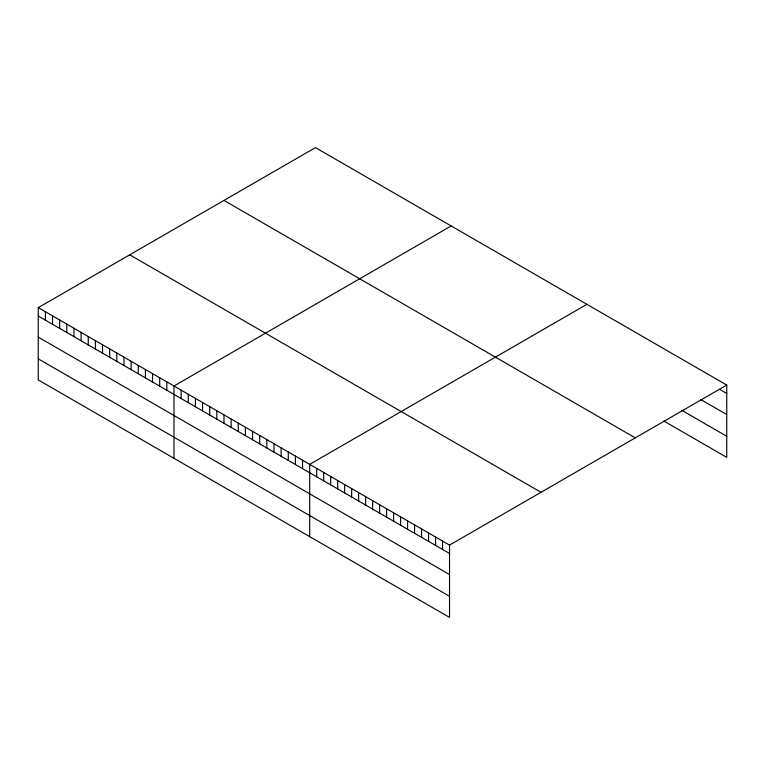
<?xml version="1.0" encoding="UTF-8"?>
<svg xmlns="http://www.w3.org/2000/svg" width="765" height="765" viewBox="0 0 765 765"><rect width="100%" height="100%" fill="white"/><g stroke="black" fill="none" stroke-linecap="round" stroke-linejoin="round"><path stroke-width="1.15" d="M38.25 307.645L449.543 545.101L449.543 617.393L38.25 379.937L38.25 307.645L315.457 147.607L726.75 385.063L726.75 457.355L663.819 421.027M451.178 225.962L173.98 386.009L173.98 458.302M586.908 304.327L309.701 464.365L309.701 536.657M449.543 545.101L726.75 385.063M719.76 389.404L726.75 393.44M700.778 399.54L726.75 414.534M681.797 410.308L726.75 436.26M223.973 200.42L635.275 437.876M129.725 254.831L541.027 492.287M38.25 316.022L449.543 553.487M38.25 337.116L449.543 574.572M38.25 358.852L449.543 596.308M442.553 541.065L442.553 549.452M435.562 537.03L435.562 545.407M428.572 532.995L428.572 541.371M421.572 528.959L421.572 537.336M414.582 524.924L414.582 533.301M407.592 520.879L407.592 529.265M400.602 516.844L400.602 525.23M393.612 512.808L393.612 521.194M386.621 508.773L386.621 517.15M379.622 504.737L379.622 513.114M372.632 500.702L372.632 509.079M365.641 496.667L365.641 505.043M358.651 492.622L358.651 501.008M351.661 488.586L351.661 496.973M344.661 484.551L344.661 492.928M337.671 480.516L337.671 488.892M330.681 476.48L330.681 484.857M323.691 472.445L323.691 480.822M316.7 468.409L316.7 476.786M302.558 460.243L302.558 468.62M295.414 456.122L295.414 464.498M288.271 451.991L288.271 460.377M281.128 447.869L281.128 456.256M273.985 443.748L273.985 452.125M266.842 439.626L266.842 448.003M259.698 435.495L259.698 443.882M252.555 431.374L252.555 439.751M245.412 427.253L245.412 435.629M238.269 423.122L238.269 431.508M231.126 419L231.126 427.377M223.982 414.879L223.982 423.255M216.839 410.757L216.839 419.134M209.696 406.626L209.696 415.013M202.553 402.505L202.553 410.882M195.41 398.383L195.41 406.76M188.267 394.252L188.267 402.639M181.123 390.131L181.123 398.508M166.837 381.878L166.837 390.265M159.694 377.757L159.694 386.134M152.551 373.636L152.551 382.012M145.407 369.514L145.407 377.891M138.264 365.383L138.264 373.769M131.111 361.262L131.111 369.638M123.968 357.14L123.968 365.517M116.825 353.009L116.825 361.396M109.682 348.888L109.682 357.265M102.539 344.766L102.539 353.143M95.396 340.635L95.396 349.022M88.252 336.514L88.252 344.891M81.109 332.393L81.109 340.769M73.966 328.271L73.966 336.648M66.823 324.14L66.823 332.526M59.68 320.019L59.68 328.395M52.536 315.897L52.536 324.274M45.393 311.766L45.393 320.153"/></g></svg>
